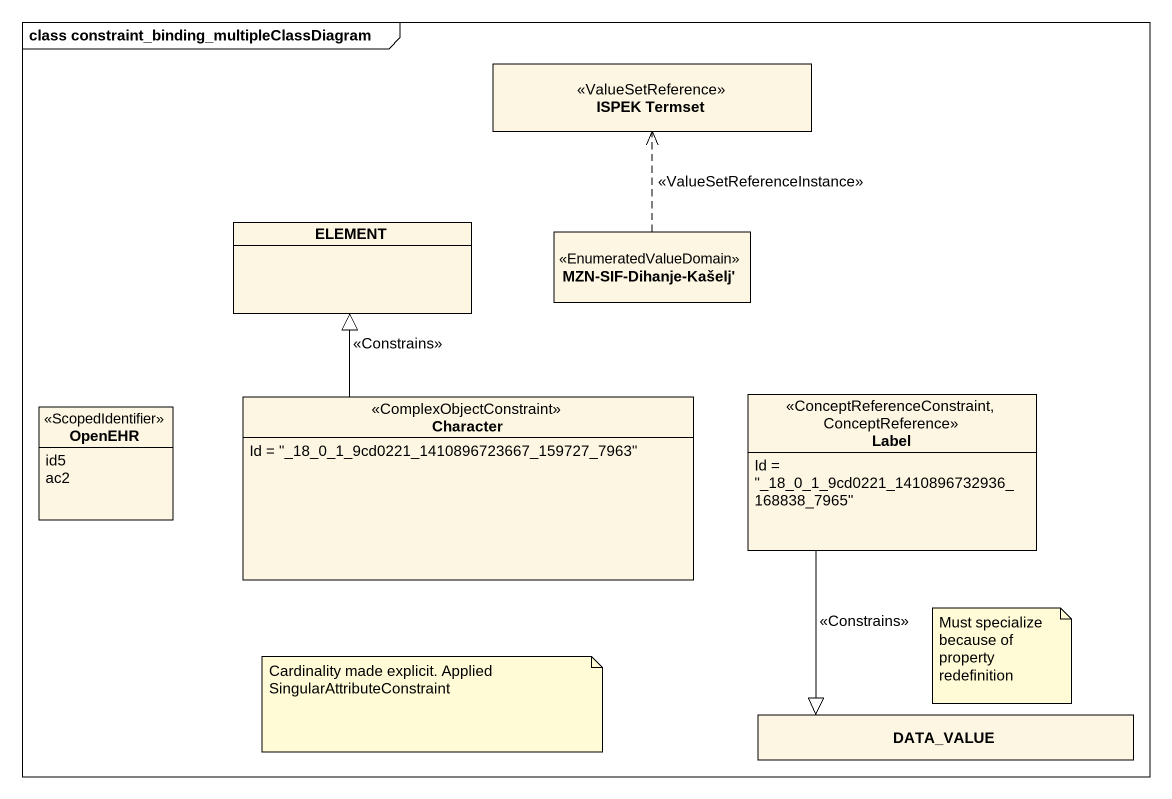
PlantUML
@startuml
mainframe class constraint_binding_multipleClassDiagram
hide circle
hide empty members
enum "ISPEK Termset" as ISPEK_Termset <<ValueSetReference>>
class ELEMENT
enum "MZN-SIF-Dihanje-Kašelj'" as MZN_SIF_Dihanje_Kašelj <<EnumeratedValueDomain>>
enum OpenEHR <<ScopedIdentifier>> {
  id5
  ac2
}
class Character <<ComplexObjectConstraint>> {
  Id = "_18_0_1_9cd0221_1410896723667_159727_7963"
}
class "Label" as Label_ <<ConceptReferenceConstraint, ConceptReference>> {
  Id = "_18_0_1_9cd0221_1410896732936_168838_7965"
}
class DATA_VALUE
MZN_SIF_Dihanje_Kašelj .up.> ISPEK_Termset : <<ValueSetReferenceInstance>>
Character -up-|> ELEMENT : <<Constrains>>
Label_ --|> DATA_VALUE : <<Constrains>>
note as N1
  Must specialize because of property redefinition
end note
note as N2
  Cardinality made explicit. Applied SingularAttributeConstraint
end note
@enduml
